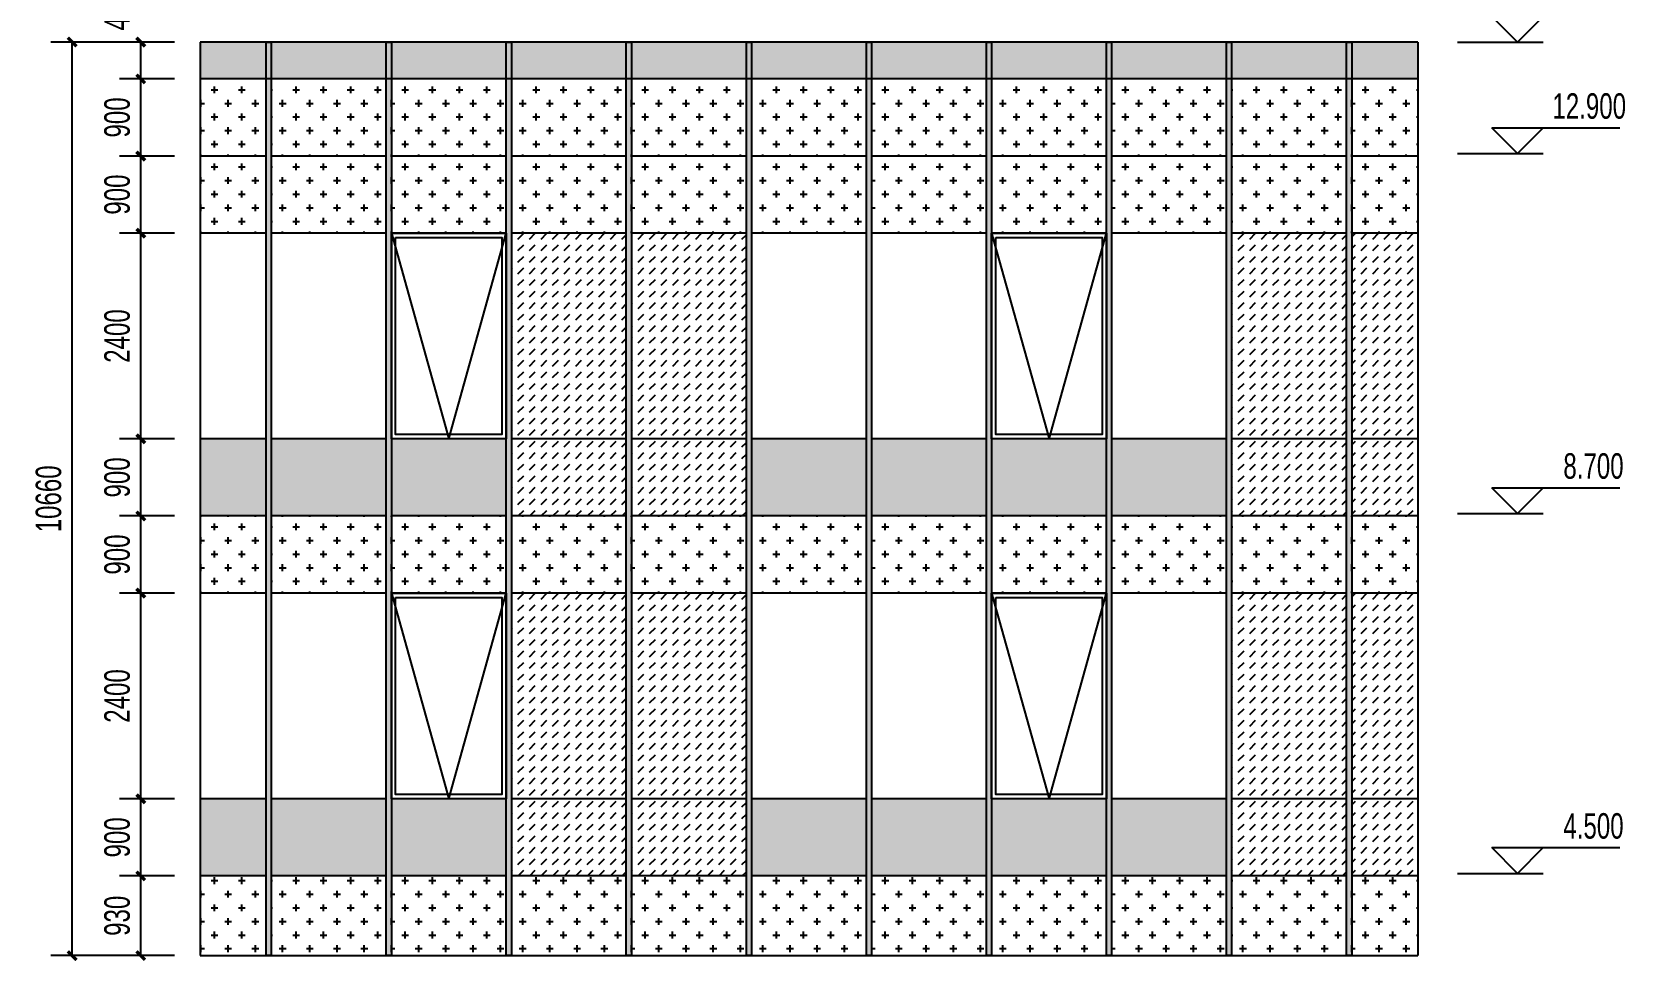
# Model space of a CAD drawing. Extents: x -3 to 440502, y -49243 to 59402.
# Drawn here: x 141950 to 160532, y 9536 to 20379 of the extents above; entities that cross this region are included whole.
import ezdxf

# ---------------------------------------------------------------- set-up
doc = ezdxf.new("R2010")
doc.units = 0
doc.header["$LTSCALE"] = 1000
doc.header["$MEASUREMENT"] = 0
for name, color, linetype in [('01-标注_尺寸', 124, 'Continuous'), ('01-标注_标高', 200, 'Continuous'), ('02-TEXT_标注', 130, 'Continuous'), ('05-填充_156', 156, 'Continuous'), ('05-填充_18', 18, 'Continuous'), ('05-填充_天正', 26, 'Continuous'), ('A-C_窗', 140, 'Continuous'), ('D_铝板', 181, 'Continuous'), ('E-立面', 255, 'Continuous')]:
    doc.layers.add(name, color=color, linetype=linetype)
doc.styles.add('_TCH_DIM', font='ros.shx', dxfattribs={"bigfont": 'jd.shx'})
doc.styles.add('_TCH_DIM_T3', font='ros.shx', dxfattribs={"width": 0.705882, "bigfont": 'jd.shx'})
doc.dimstyles.new('_TCH_ARCH&&100', dxfattribs={"dimtxt": 297.5, "dimasz": 100, "dimexe": 250, "dimexo": 300, "dimgap": 126.25, "dimtad": 1, "dimdec": 0, "dimzin": 0, "dimdsep": 46, "dimtxsty": '_TCH_DIM_T3', "dimblk": 'ARCHTICK', "dimcen": 0.09, "dimclrt": 7, "dimazin": 2, "dimtfac": 1, "dimtdec": 0, "dimtix": 1, "dimtmove": 2, "dimatfit": 3, "dimfxl": 0, "dimtolj": 1, "dimtzin": 0, "dimarcsym": 0})
pattern_1 = [(360, (167305.74, -78352.14), (158.75, 158.75), [79.375, -238.125]), (90, (167345.43, -78391.82), (-158.75, 158.75), [79.375, -238.125])]
pattern_2 = [(45, (156105.74, -82552.14), (4e-14, 134.70384), [95.25, -95.25])]
pattern_3 = [(360, (156105.74, -82552.14), (158.75, 158.75), [79.375, -238.125]), (90, (156145.43, -82591.82), (-158.75, 158.75), [79.375, -238.125])]
pattern_4 = [(360, (158905.74, -82552.14), (158.75, 158.75), [79.375, -238.125]), (90, (158945.43, -82591.82), (-158.75, 158.75), [79.375, -238.125])]
pattern_5 = [(360, (161705.74, -82552.14), (158.75, 158.75), [79.375, -238.125]), (90, (161745.43, -82591.82), (-158.75, 158.75), [79.375, -238.125])]
pattern_6 = [(360, (164505.74, -82552.14), (158.75, 158.75), [79.375, -238.125]), (90, (164545.43, -82591.82), (-158.75, 158.75), [79.375, -238.125])]
pattern_7 = [(360, (167305.74, -82552.14), (158.75, 158.75), [79.375, -238.125]), (90, (167345.43, -82591.82), (-158.75, 158.75), [79.375, -238.125])]
pattern_8 = [(360, (158905.74, -82552.14), (158.75, 158.75), [79.375, -238.125]), (90, (158945.43, -82591.82), (-158.75, 158.75), [79.375, -238.125])]
pattern_9 = [(360, (161705.74, -82552.14), (158.75, 158.75), [79.375, -238.125]), (90, (161745.43, -82591.82), (-158.75, 158.75), [79.375, -238.125])]
pattern_10 = [(360, (164505.74, -82552.14), (158.75, 158.75), [79.375, -238.125]), (90, (164545.43, -82591.82), (-158.75, 158.75), [79.375, -238.125])]
pattern_11 = [(360, (167305.74, -82552.14), (158.75, 158.75), [79.375, -238.125]), (90, (167345.43, -82591.82), (-158.75, 158.75), [79.375, -238.125])]
pattern_12 = [(360, (156105.74, -78352.14), (158.75, 158.75), [79.375, -238.125]), (90, (156145.43, -78391.82), (-158.75, 158.75), [79.375, -238.125])]
pattern_13 = [(360, (158905.74, -78352.14), (158.75, 158.75), [79.375, -238.125]), (90, (158945.43, -78391.82), (-158.75, 158.75), [79.375, -238.125])]
pattern_14 = [(360, (161705.74, -78352.14), (158.75, 158.75), [79.375, -238.125]), (90, (161745.43, -78391.82), (-158.75, 158.75), [79.375, -238.125])]
pattern_15 = [(360, (164505.74, -78352.14), (158.75, 158.75), [79.375, -238.125]), (90, (164545.43, -78391.82), (-158.75, 158.75), [79.375, -238.125])]
pattern_16 = [(360, (156105.74, -77452.14), (158.75, 158.75), [79.375, -238.125]), (90, (156145.43, -77491.82), (-158.75, 158.75), [79.375, -238.125])]
pattern_17 = [(360, (158905.74, -77452.14), (158.75, 158.75), [79.375, -238.125]), (90, (158945.43, -77491.82), (-158.75, 158.75), [79.375, -238.125])]
pattern_18 = [(360, (161705.74, -77452.14), (158.75, 158.75), [79.375, -238.125]), (90, (161745.43, -77491.82), (-158.75, 158.75), [79.375, -238.125])]
pattern_19 = [(360, (164505.74, -77452.14), (158.75, 158.75), [79.375, -238.125]), (90, (164545.43, -77491.82), (-158.75, 158.75), [79.375, -238.125])]
pattern_20 = [(360, (167305.74, -77452.14), (158.75, 158.75), [79.375, -238.125]), (90, (167345.43, -77491.82), (-158.75, 158.75), [79.375, -238.125])]

# ---------------------------------------------------------------- blocks, each defined once
blk = doc.blocks.new('A$C2DDF4F07')
at = {"layer": 'A-C_窗'}
for points in [[(0, 2400), (1340, 2400), (1340, 0), (0, 0)], [(50, 2350), (1290, 2350), (1290, 50), (50, 50)]]:
    blk.add_lwpolyline(points, close=True, dxfattribs=at)
blk.add_lwpolyline([(0, 2400), (670, 0), (1340, 2400)], dxfattribs=at)
blk = doc.blocks.new('*U22')
at = {"layer": '05-填充_18'}
h = blk.add_hatch(color=256, dxfattribs=at)
h.dxf.hatch_style = 1
h.paths.add_polyline_path([(60, -10350), (0, -10350), (0, 310), (60, 310)])
blk.add_lwpolyline([(60, -10350), (0, -10350), (0, 310), (60, 310)], close=True)
blk = doc.blocks.new('_ArchTick')
at = {"color": 0, "linetype": 'ByBlock', "const_width": 0.4}
blk.add_lwpolyline([(-0.5, -0.5), (0.5, 0.5)], dxfattribs=at)
blk = doc.blocks.new('*D449')
at = {"layer": '01-标注_尺寸', "color": 0, "lineweight": -2, "transparency": 16777216}
for p, q in [((143613, 10530), (142970, 10530)), ((143220, 9600), (143220, 10530)), ((143613, 9600), (142970, 9600))]:
    blk.add_line(p, q, dxfattribs=at)
at = {"layer": 'Defpoints', "color": 0, "transparency": 16777216}
for p in [(143220, 10530), (143913, 10530), (143913, 9600)]:
    blk.add_point(p, dxfattribs=at)
at = {"layer": '01-标注_尺寸', "color": 0, "lineweight": -2, "transparency": 16777216, "xscale": 100, "yscale": 100, "zscale": 100}
for p, rotation in [((143220, 10530), 90), ((143220, 9600), 270)]:
    blk.add_blockref('_ArchTick', p, dxfattribs=dict(at, rotation=rotation))
at = {"layer": '01-标注_尺寸', "color": 7, "transparency": 16777216, "insert": (142945, 10065), "char_height": 297.5, "attachment_point": 5, "rotation": 90, "style": '_TCH_DIM_T3'}
blk.add_mtext('\\A1;930', dxfattribs=at)
blk = doc.blocks.new('*D450')
at = {"layer": '01-标注_尺寸', "color": 0, "lineweight": -2, "transparency": 16777216}
for p, q in [((143613, 11430), (142970, 11430)), ((143220, 10530), (143220, 11430)), ((143613, 10530), (142970, 10530))]:
    blk.add_line(p, q, dxfattribs=at)
at = {"layer": 'Defpoints', "color": 0, "transparency": 16777216}
for p in [(143220, 11430), (143913, 11430), (143913, 10530)]:
    blk.add_point(p, dxfattribs=at)
at = {"layer": '01-标注_尺寸', "color": 0, "lineweight": -2, "transparency": 16777216, "xscale": 100, "yscale": 100, "zscale": 100}
for p, rotation in [((143220, 11430), 90), ((143220, 10530), 270)]:
    blk.add_blockref('_ArchTick', p, dxfattribs=dict(at, rotation=rotation))
at = {"layer": '01-标注_尺寸', "color": 7, "transparency": 16777216, "insert": (142945, 10980), "char_height": 297.5, "attachment_point": 5, "rotation": 90, "style": '_TCH_DIM_T3'}
blk.add_mtext('\\A1;900', dxfattribs=at)
blk = doc.blocks.new('*D451')
at = {"layer": '01-标注_尺寸', "color": 0, "lineweight": -2, "transparency": 16777216}
for p, q in [((143613, 13830), (142970, 13830)), ((143220, 11430), (143220, 13830)), ((143613, 11430), (142970, 11430))]:
    blk.add_line(p, q, dxfattribs=at)
at = {"layer": 'Defpoints', "color": 0, "transparency": 16777216}
for p in [(143220, 13830), (143913, 13830), (143913, 11430)]:
    blk.add_point(p, dxfattribs=at)
at = {"layer": '01-标注_尺寸', "color": 0, "lineweight": -2, "transparency": 16777216, "xscale": 100, "yscale": 100, "zscale": 100}
for p, rotation in [((143220, 13830), 90), ((143220, 11430), 270)]:
    blk.add_blockref('_ArchTick', p, dxfattribs=dict(at, rotation=rotation))
at = {"layer": '01-标注_尺寸', "color": 7, "transparency": 16777216, "insert": (142945, 12630), "char_height": 297.5, "attachment_point": 5, "rotation": 90, "style": '_TCH_DIM_T3'}
blk.add_mtext('\\A1;2400', dxfattribs=at)
blk = doc.blocks.new('*D452')
at = {"layer": '01-标注_尺寸', "color": 0, "lineweight": -2, "transparency": 16777216}
for p, q in [((143613, 14730), (142970, 14730)), ((143220, 13830), (143220, 14730)), ((143613, 13830), (142970, 13830))]:
    blk.add_line(p, q, dxfattribs=at)
at = {"layer": 'Defpoints', "color": 0, "transparency": 16777216}
for p in [(143220, 14730), (143913, 14730), (143913, 13830)]:
    blk.add_point(p, dxfattribs=at)
at = {"layer": '01-标注_尺寸', "color": 0, "lineweight": -2, "transparency": 16777216, "xscale": 100, "yscale": 100, "zscale": 100}
for p, rotation in [((143220, 14730), 90), ((143220, 13830), 270)]:
    blk.add_blockref('_ArchTick', p, dxfattribs=dict(at, rotation=rotation))
at = {"layer": '01-标注_尺寸', "color": 7, "transparency": 16777216, "insert": (142945, 14280), "char_height": 297.5, "attachment_point": 5, "rotation": 90, "style": '_TCH_DIM_T3'}
blk.add_mtext('\\A1;900', dxfattribs=at)
blk = doc.blocks.new('*D453')
at = {"layer": '01-标注_尺寸', "color": 0, "lineweight": -2, "transparency": 16777216}
for p, q in [((143613, 15630), (142970, 15630)), ((143220, 14730), (143220, 15630)), ((143613, 14730), (142970, 14730))]:
    blk.add_line(p, q, dxfattribs=at)
at = {"layer": 'Defpoints', "color": 0, "transparency": 16777216}
for p in [(143220, 15630), (143913, 15630), (143913, 14730)]:
    blk.add_point(p, dxfattribs=at)
at = {"layer": '01-标注_尺寸', "color": 0, "lineweight": -2, "transparency": 16777216, "xscale": 100, "yscale": 100, "zscale": 100}
for p, rotation in [((143220, 15630), 90), ((143220, 14730), 270)]:
    blk.add_blockref('_ArchTick', p, dxfattribs=dict(at, rotation=rotation))
at = {"layer": '01-标注_尺寸', "color": 7, "transparency": 16777216, "insert": (142945, 15180), "char_height": 297.5, "attachment_point": 5, "rotation": 90, "style": '_TCH_DIM_T3'}
blk.add_mtext('\\A1;900', dxfattribs=at)
blk = doc.blocks.new('*D454')
at = {"layer": '01-标注_尺寸', "color": 0, "lineweight": -2, "transparency": 16777216}
for p, q in [((143613, 18030), (142970, 18030)), ((143220, 15630), (143220, 18030)), ((143613, 15630), (142970, 15630))]:
    blk.add_line(p, q, dxfattribs=at)
at = {"layer": 'Defpoints', "color": 0, "transparency": 16777216}
for p in [(143220, 18030), (143913, 18030), (143913, 15630)]:
    blk.add_point(p, dxfattribs=at)
at = {"layer": '01-标注_尺寸', "color": 0, "lineweight": -2, "transparency": 16777216, "xscale": 100, "yscale": 100, "zscale": 100}
for p, rotation in [((143220, 18030), 90), ((143220, 15630), 270)]:
    blk.add_blockref('_ArchTick', p, dxfattribs=dict(at, rotation=rotation))
at = {"layer": '01-标注_尺寸', "color": 7, "transparency": 16777216, "insert": (142945, 16830), "char_height": 297.5, "attachment_point": 5, "rotation": 90, "style": '_TCH_DIM_T3'}
blk.add_mtext('\\A1;2400', dxfattribs=at)
blk = doc.blocks.new('*D455')
at = {"layer": '01-标注_尺寸', "color": 0, "lineweight": -2, "transparency": 16777216}
for p, q in [((143613, 18930), (142970, 18930)), ((143220, 18030), (143220, 18930)), ((143613, 18030), (142970, 18030))]:
    blk.add_line(p, q, dxfattribs=at)
at = {"layer": 'Defpoints', "color": 0, "transparency": 16777216}
for p in [(143220, 18930), (143913, 18930), (143913, 18030)]:
    blk.add_point(p, dxfattribs=at)
at = {"layer": '01-标注_尺寸', "color": 0, "lineweight": -2, "transparency": 16777216, "xscale": 100, "yscale": 100, "zscale": 100}
for p, rotation in [((143220, 18930), 90), ((143220, 18030), 270)]:
    blk.add_blockref('_ArchTick', p, dxfattribs=dict(at, rotation=rotation))
at = {"layer": '01-标注_尺寸', "color": 7, "transparency": 16777216, "insert": (142945, 18480), "char_height": 297.5, "attachment_point": 5, "rotation": 90, "style": '_TCH_DIM_T3'}
blk.add_mtext('\\A1;900', dxfattribs=at)
blk = doc.blocks.new('*D456')
at = {"layer": '01-标注_尺寸', "color": 0, "lineweight": -2, "transparency": 16777216}
for p, q in [((143613, 19830), (142970, 19830)), ((143220, 18930), (143220, 19830)), ((143613, 18930), (142970, 18930))]:
    blk.add_line(p, q, dxfattribs=at)
at = {"layer": 'Defpoints', "color": 0, "transparency": 16777216}
for p in [(143220, 19830), (143913, 19830), (143913, 18930)]:
    blk.add_point(p, dxfattribs=at)
at = {"layer": '01-标注_尺寸', "color": 0, "lineweight": -2, "transparency": 16777216, "xscale": 100, "yscale": 100, "zscale": 100}
for p, rotation in [((143220, 19830), 90), ((143220, 18930), 270)]:
    blk.add_blockref('_ArchTick', p, dxfattribs=dict(at, rotation=rotation))
at = {"layer": '01-标注_尺寸', "color": 7, "transparency": 16777216, "insert": (142945, 19380), "char_height": 297.5, "attachment_point": 5, "rotation": 90, "style": '_TCH_DIM_T3'}
blk.add_mtext('\\A1;900', dxfattribs=at)
blk = doc.blocks.new('*D457')
at = {"layer": '01-标注_尺寸', "color": 0, "lineweight": -2, "transparency": 16777216}
for p, q in [((143613, 20260), (142970, 20260)), ((143220, 19830), (143220, 20260)), ((143613, 19830), (142970, 19830))]:
    blk.add_line(p, q, dxfattribs=at)
at = {"layer": 'Defpoints', "color": 0, "transparency": 16777216}
for p in [(143220, 20260), (143913, 20260), (143913, 19830)]:
    blk.add_point(p, dxfattribs=at)
at = {"layer": '01-标注_尺寸', "color": 0, "lineweight": -2, "transparency": 16777216, "xscale": 100, "yscale": 100, "zscale": 100}
for p, rotation in [((143220, 20260), 90), ((143220, 19830), 270)]:
    blk.add_blockref('_ArchTick', p, dxfattribs=dict(at, rotation=rotation))
at = {"layer": '01-标注_尺寸', "color": 7, "transparency": 16777216, "insert": (142945, 20630), "char_height": 297.5, "attachment_point": 5, "rotation": 90, "style": '_TCH_DIM_T3'}
blk.add_mtext('\\A1;430', dxfattribs=at)
blk = doc.blocks.new('*D458')
at = {"layer": '01-标注_尺寸', "color": 0, "lineweight": -2, "transparency": 16777216}
for p, q in [((143422, 20260), (142170, 20260)), ((142420, 9600), (142420, 20260)), ((143422, 9600), (142170, 9600))]:
    blk.add_line(p, q, dxfattribs=at)
at = {"layer": 'Defpoints', "color": 0, "transparency": 16777216}
for p in [(142420, 20260), (143722, 20260), (143722, 9600)]:
    blk.add_point(p, dxfattribs=at)
at = {"layer": '01-标注_尺寸', "color": 0, "lineweight": -2, "transparency": 16777216, "xscale": 100, "yscale": 100, "zscale": 100}
for p, rotation in [((142420, 20260), 90), ((142420, 9600), 270)]:
    blk.add_blockref('_ArchTick', p, dxfattribs=dict(at, rotation=rotation))
at = {"layer": '01-标注_尺寸', "color": 7, "transparency": 16777216, "insert": (142145, 14930), "char_height": 297.5, "attachment_point": 5, "rotation": 90, "style": '_TCH_DIM_T3'}
blk.add_mtext('\\A1;10660', dxfattribs=at)
blk = doc.blocks.new('*D459')
at = {"layer": '01-标注_尺寸', "color": 0, "lineweight": -2, "transparency": 16777216}
for p, q in [((143913, 20560), (143913, 21184)), ((144713, 20560), (144713, 21184)), ((143913, 20934), (144713, 20934))]:
    blk.add_line(p, q, dxfattribs=at)
at = {"layer": 'Defpoints', "color": 0, "transparency": 16777216}
for p in [(144713, 20934), (143913, 20260), (144713, 20260)]:
    blk.add_point(p, dxfattribs=at)
at = {"layer": '01-标注_尺寸', "color": 0, "lineweight": -2, "transparency": 16777216, "xscale": 100, "yscale": 100, "zscale": 100, "rotation": 180}
blk.add_blockref('_ArchTick', (143913, 20934), dxfattribs=at)
at = {"layer": '01-标注_尺寸', "color": 0, "lineweight": -2, "transparency": 16777216, "xscale": 100, "yscale": 100, "zscale": 100}
blk.add_blockref('_ArchTick', (144713, 20934), dxfattribs=at)
at = {"layer": '01-标注_尺寸', "color": 7, "transparency": 16777216, "insert": (144313, 21209), "char_height": 297.5, "attachment_point": 5, "style": '_TCH_DIM_T3'}
blk.add_mtext('\\A1;800', dxfattribs=at)
blk = doc.blocks.new('*D460')
at = {"layer": '01-标注_尺寸', "color": 0, "lineweight": -2, "transparency": 16777216}
for p, q in [((144713, 20560), (144713, 21184)), ((146113, 20560), (146113, 21184)), ((144713, 20934), (146113, 20934))]:
    blk.add_line(p, q, dxfattribs=at)
at = {"layer": 'Defpoints', "color": 0, "transparency": 16777216}
for p in [(146113, 20934), (144713, 20260), (146113, 20260)]:
    blk.add_point(p, dxfattribs=at)
at = {"layer": '01-标注_尺寸', "color": 0, "lineweight": -2, "transparency": 16777216, "xscale": 100, "yscale": 100, "zscale": 100, "rotation": 180}
blk.add_blockref('_ArchTick', (144713, 20934), dxfattribs=at)
at = {"layer": '01-标注_尺寸', "color": 0, "lineweight": -2, "transparency": 16777216, "xscale": 100, "yscale": 100, "zscale": 100}
blk.add_blockref('_ArchTick', (146113, 20934), dxfattribs=at)
at = {"layer": '01-标注_尺寸', "color": 7, "transparency": 16777216, "insert": (145413, 21209), "char_height": 297.5, "attachment_point": 5, "style": '_TCH_DIM_T3'}
blk.add_mtext('\\A1;1400', dxfattribs=at)
blk = doc.blocks.new('*D461')
at = {"layer": '01-标注_尺寸', "color": 0, "lineweight": -2, "transparency": 16777216}
for p, q in [((146113, 20560), (146113, 21184)), ((147513, 20560), (147513, 21184)), ((146113, 20934), (147513, 20934))]:
    blk.add_line(p, q, dxfattribs=at)
at = {"layer": 'Defpoints', "color": 0, "transparency": 16777216}
for p in [(147513, 20934), (146113, 20260), (147513, 20260)]:
    blk.add_point(p, dxfattribs=at)
at = {"layer": '01-标注_尺寸', "color": 0, "lineweight": -2, "transparency": 16777216, "xscale": 100, "yscale": 100, "zscale": 100, "rotation": 180}
blk.add_blockref('_ArchTick', (146113, 20934), dxfattribs=at)
at = {"layer": '01-标注_尺寸', "color": 0, "lineweight": -2, "transparency": 16777216, "xscale": 100, "yscale": 100, "zscale": 100}
blk.add_blockref('_ArchTick', (147513, 20934), dxfattribs=at)
at = {"layer": '01-标注_尺寸', "color": 7, "transparency": 16777216, "insert": (146813, 21209), "char_height": 297.5, "attachment_point": 5, "style": '_TCH_DIM_T3'}
blk.add_mtext('\\A1;1400', dxfattribs=at)
blk = doc.blocks.new('*D462')
at = {"layer": '01-标注_尺寸', "color": 0, "lineweight": -2, "transparency": 16777216}
for p, q in [((147513, 20560), (147513, 21184)), ((148913, 20560), (148913, 21184)), ((147513, 20934), (148913, 20934))]:
    blk.add_line(p, q, dxfattribs=at)
at = {"layer": 'Defpoints', "color": 0, "transparency": 16777216}
for p in [(148913, 20934), (147513, 20260), (148913, 20260)]:
    blk.add_point(p, dxfattribs=at)
at = {"layer": '01-标注_尺寸', "color": 0, "lineweight": -2, "transparency": 16777216, "xscale": 100, "yscale": 100, "zscale": 100, "rotation": 180}
blk.add_blockref('_ArchTick', (147513, 20934), dxfattribs=at)
at = {"layer": '01-标注_尺寸', "color": 0, "lineweight": -2, "transparency": 16777216, "xscale": 100, "yscale": 100, "zscale": 100}
blk.add_blockref('_ArchTick', (148913, 20934), dxfattribs=at)
at = {"layer": '01-标注_尺寸', "color": 7, "transparency": 16777216, "insert": (148213, 21209), "char_height": 297.5, "attachment_point": 5, "style": '_TCH_DIM_T3'}
blk.add_mtext('\\A1;1400', dxfattribs=at)
blk = doc.blocks.new('*D463')
at = {"layer": '01-标注_尺寸', "color": 0, "lineweight": -2, "transparency": 16777216}
for p, q in [((148913, 20560), (148913, 21184)), ((150313, 20560), (150313, 21184)), ((148913, 20934), (150313, 20934))]:
    blk.add_line(p, q, dxfattribs=at)
at = {"layer": 'Defpoints', "color": 0, "transparency": 16777216}
for p in [(150313, 20934), (148913, 20260), (150313, 20260)]:
    blk.add_point(p, dxfattribs=at)
at = {"layer": '01-标注_尺寸', "color": 0, "lineweight": -2, "transparency": 16777216, "xscale": 100, "yscale": 100, "zscale": 100, "rotation": 180}
blk.add_blockref('_ArchTick', (148913, 20934), dxfattribs=at)
at = {"layer": '01-标注_尺寸', "color": 0, "lineweight": -2, "transparency": 16777216, "xscale": 100, "yscale": 100, "zscale": 100}
blk.add_blockref('_ArchTick', (150313, 20934), dxfattribs=at)
at = {"layer": '01-标注_尺寸', "color": 7, "transparency": 16777216, "insert": (149613, 21209), "char_height": 297.5, "attachment_point": 5, "style": '_TCH_DIM_T3'}
blk.add_mtext('\\A1;1400', dxfattribs=at)
blk = doc.blocks.new('*D464')
at = {"layer": '01-标注_尺寸', "color": 0, "lineweight": -2, "transparency": 16777216}
for p, q in [((150313, 20560), (150313, 21184)), ((151713, 20560), (151713, 21184)), ((150313, 20934), (151713, 20934))]:
    blk.add_line(p, q, dxfattribs=at)
at = {"layer": 'Defpoints', "color": 0, "transparency": 16777216}
for p in [(151713, 20934), (150313, 20260), (151713, 20260)]:
    blk.add_point(p, dxfattribs=at)
at = {"layer": '01-标注_尺寸', "color": 0, "lineweight": -2, "transparency": 16777216, "xscale": 100, "yscale": 100, "zscale": 100, "rotation": 180}
blk.add_blockref('_ArchTick', (150313, 20934), dxfattribs=at)
at = {"layer": '01-标注_尺寸', "color": 0, "lineweight": -2, "transparency": 16777216, "xscale": 100, "yscale": 100, "zscale": 100}
blk.add_blockref('_ArchTick', (151713, 20934), dxfattribs=at)
at = {"layer": '01-标注_尺寸', "color": 7, "transparency": 16777216, "insert": (151013, 21209), "char_height": 297.5, "attachment_point": 5, "style": '_TCH_DIM_T3'}
blk.add_mtext('\\A1;1400', dxfattribs=at)
blk = doc.blocks.new('*D465')
at = {"layer": '01-标注_尺寸', "color": 0, "lineweight": -2, "transparency": 16777216}
for p, q in [((151713, 20560), (151713, 21184)), ((153113, 20560), (153113, 21184)), ((151713, 20934), (153113, 20934))]:
    blk.add_line(p, q, dxfattribs=at)
at = {"layer": 'Defpoints', "color": 0, "transparency": 16777216}
for p in [(153113, 20934), (151713, 20260), (153113, 20260)]:
    blk.add_point(p, dxfattribs=at)
at = {"layer": '01-标注_尺寸', "color": 0, "lineweight": -2, "transparency": 16777216, "xscale": 100, "yscale": 100, "zscale": 100, "rotation": 180}
blk.add_blockref('_ArchTick', (151713, 20934), dxfattribs=at)
at = {"layer": '01-标注_尺寸', "color": 0, "lineweight": -2, "transparency": 16777216, "xscale": 100, "yscale": 100, "zscale": 100}
blk.add_blockref('_ArchTick', (153113, 20934), dxfattribs=at)
at = {"layer": '01-标注_尺寸', "color": 7, "transparency": 16777216, "insert": (152413, 21209), "char_height": 297.5, "attachment_point": 5, "style": '_TCH_DIM_T3'}
blk.add_mtext('\\A1;1400', dxfattribs=at)
blk = doc.blocks.new('*D466')
at = {"layer": '01-标注_尺寸', "color": 0, "lineweight": -2, "transparency": 16777216}
for p, q in [((153113, 20560), (153113, 21184)), ((154513, 20560), (154513, 21184)), ((153113, 20934), (154513, 20934))]:
    blk.add_line(p, q, dxfattribs=at)
at = {"layer": 'Defpoints', "color": 0, "transparency": 16777216}
for p in [(154513, 20934), (153113, 20260), (154513, 20260)]:
    blk.add_point(p, dxfattribs=at)
at = {"layer": '01-标注_尺寸', "color": 0, "lineweight": -2, "transparency": 16777216, "xscale": 100, "yscale": 100, "zscale": 100, "rotation": 180}
blk.add_blockref('_ArchTick', (153113, 20934), dxfattribs=at)
at = {"layer": '01-标注_尺寸', "color": 0, "lineweight": -2, "transparency": 16777216, "xscale": 100, "yscale": 100, "zscale": 100}
blk.add_blockref('_ArchTick', (154513, 20934), dxfattribs=at)
at = {"layer": '01-标注_尺寸', "color": 7, "transparency": 16777216, "insert": (153813, 21209), "char_height": 297.5, "attachment_point": 5, "style": '_TCH_DIM_T3'}
blk.add_mtext('\\A1;1400', dxfattribs=at)
blk = doc.blocks.new('*D467')
at = {"layer": '01-标注_尺寸', "color": 0, "lineweight": -2, "transparency": 16777216}
for p, q in [((154513, 20560), (154513, 21184)), ((155913, 20560), (155913, 21184)), ((154513, 20934), (155913, 20934))]:
    blk.add_line(p, q, dxfattribs=at)
at = {"layer": 'Defpoints', "color": 0, "transparency": 16777216}
for p in [(155913, 20934), (154513, 20260), (155913, 20260)]:
    blk.add_point(p, dxfattribs=at)
at = {"layer": '01-标注_尺寸', "color": 0, "lineweight": -2, "transparency": 16777216, "xscale": 100, "yscale": 100, "zscale": 100, "rotation": 180}
blk.add_blockref('_ArchTick', (154513, 20934), dxfattribs=at)
at = {"layer": '01-标注_尺寸', "color": 0, "lineweight": -2, "transparency": 16777216, "xscale": 100, "yscale": 100, "zscale": 100}
blk.add_blockref('_ArchTick', (155913, 20934), dxfattribs=at)
at = {"layer": '01-标注_尺寸', "color": 7, "transparency": 16777216, "insert": (155213, 21209), "char_height": 297.5, "attachment_point": 5, "style": '_TCH_DIM_T3'}
blk.add_mtext('\\A1;1400', dxfattribs=at)
blk = doc.blocks.new('*D468')
at = {"layer": '01-标注_尺寸', "color": 0, "lineweight": -2, "transparency": 16777216}
for p, q in [((155913, 20560), (155913, 21184)), ((157313, 20560), (157313, 21184)), ((155913, 20934), (157313, 20934))]:
    blk.add_line(p, q, dxfattribs=at)
at = {"layer": 'Defpoints', "color": 0, "transparency": 16777216}
for p in [(157313, 20934), (155913, 20260), (157313, 20260)]:
    blk.add_point(p, dxfattribs=at)
at = {"layer": '01-标注_尺寸', "color": 0, "lineweight": -2, "transparency": 16777216, "xscale": 100, "yscale": 100, "zscale": 100, "rotation": 180}
blk.add_blockref('_ArchTick', (155913, 20934), dxfattribs=at)
at = {"layer": '01-标注_尺寸', "color": 0, "lineweight": -2, "transparency": 16777216, "xscale": 100, "yscale": 100, "zscale": 100}
blk.add_blockref('_ArchTick', (157313, 20934), dxfattribs=at)
at = {"layer": '01-标注_尺寸', "color": 7, "transparency": 16777216, "insert": (156613, 21209), "char_height": 297.5, "attachment_point": 5, "style": '_TCH_DIM_T3'}
blk.add_mtext('\\A1;1400', dxfattribs=at)
blk = doc.blocks.new('*D469')
at = {"layer": '01-标注_尺寸', "color": 0, "lineweight": -2, "transparency": 16777216}
for p, q in [((157313, 20560), (157313, 21184)), ((158113, 20560), (158113, 21184)), ((157313, 20934), (158113, 20934))]:
    blk.add_line(p, q, dxfattribs=at)
at = {"layer": 'Defpoints', "color": 0, "transparency": 16777216}
for p in [(158113, 20934), (157313, 20260), (158113, 20260)]:
    blk.add_point(p, dxfattribs=at)
at = {"layer": '01-标注_尺寸', "color": 0, "lineweight": -2, "transparency": 16777216, "xscale": 100, "yscale": 100, "zscale": 100, "rotation": 180}
blk.add_blockref('_ArchTick', (157313, 20934), dxfattribs=at)
at = {"layer": '01-标注_尺寸', "color": 0, "lineweight": -2, "transparency": 16777216, "xscale": 100, "yscale": 100, "zscale": 100}
blk.add_blockref('_ArchTick', (158113, 20934), dxfattribs=at)
at = {"layer": '01-标注_尺寸', "color": 7, "transparency": 16777216, "insert": (157713, 21209), "char_height": 297.5, "attachment_point": 5, "style": '_TCH_DIM_T3'}
blk.add_mtext('\\A1;800', dxfattribs=at)

msp = doc.modelspace()

# ---------------------------------------------------------------- hatches: boundary and pattern name
at = {"layer": '05-填充_156'}
h = msp.add_hatch(dxfattribs=at)
h.set_pattern_fill('CROSS', color=136, scale=100, angle=180)
h.set_pattern_definition(pattern_16)
h.paths.add_polyline_path([(144682.7, 19830), (143912.7, 19830), (143912.7, 18930), (144682.7, 18930)])
h = msp.add_hatch(dxfattribs=at)
h.set_pattern_fill('CROSS', color=136, scale=100, angle=180)
h.set_pattern_definition(pattern_16)
h.paths.add_polyline_path([(146082.7, 19830), (144742.7, 19830), (144742.7, 18930), (146082.7, 18930)])
h = msp.add_hatch(dxfattribs=at)
h.set_pattern_fill('CROSS', color=136, scale=100, angle=180)
h.set_pattern_definition(pattern_16)
h.paths.add_polyline_path([(147482.7, 19830), (146142.7, 19830), (146142.7, 18930), (147482.7, 18930)])
h = msp.add_hatch(dxfattribs=at)
h.set_pattern_fill('CROSS', color=136, scale=100, angle=180)
h.set_pattern_definition(pattern_17)
h.paths.add_polyline_path([(148882.7, 19830), (147542.7, 19830), (147542.7, 18930), (148882.7, 18930)])
h = msp.add_hatch(dxfattribs=at)
h.set_pattern_fill('CROSS', color=136, scale=100, angle=180)
h.set_pattern_definition(pattern_17)
h.paths.add_polyline_path([(150282.7, 19830), (148942.7, 19830), (148942.7, 18930), (150282.7, 18930)])
h = msp.add_hatch(dxfattribs=at)
h.set_pattern_fill('CROSS', color=136, scale=100, angle=180)
h.set_pattern_definition(pattern_18)
h.paths.add_polyline_path([(151682.7, 19830), (150342.7, 19830), (150342.7, 18930), (151682.7, 18930)])
h = msp.add_hatch(dxfattribs=at)
h.set_pattern_fill('CROSS', color=136, scale=100, angle=180)
h.set_pattern_definition(pattern_18)
h.paths.add_polyline_path([(153082.7, 19830), (151742.7, 19830), (151742.7, 18930), (153082.7, 18930)])
h = msp.add_hatch(dxfattribs=at)
h.set_pattern_fill('CROSS', color=136, scale=100, angle=180)
h.set_pattern_definition(pattern_19)
h.paths.add_polyline_path([(154482.7, 19830), (153142.7, 19830), (153142.7, 18930), (154482.7, 18930)])
h = msp.add_hatch(dxfattribs=at)
h.set_pattern_fill('CROSS', color=136, scale=100, angle=180)
h.set_pattern_definition(pattern_19)
h.paths.add_polyline_path([(155882.7, 19830), (154542.7, 19830), (154542.7, 18930), (155882.7, 18930)])
h = msp.add_hatch(dxfattribs=at)
h.set_pattern_fill('CROSS', color=136, scale=100, angle=180)
h.set_pattern_definition(pattern_20)
h.paths.add_polyline_path([(157282.7, 19830), (155942.7, 19830), (155942.7, 18930), (157282.7, 18930)])
h = msp.add_hatch(dxfattribs=at)
h.set_pattern_fill('CROSS', color=136, scale=100, angle=180)
h.set_pattern_definition(pattern_20)
h.paths.add_polyline_path([(158112.7, 19830), (157342.7, 19830), (157342.7, 18930), (158112.7, 18930)])
h = msp.add_hatch(dxfattribs=at)
h.set_pattern_fill('CROSS', color=136, scale=100, angle=180)
h.set_pattern_definition(pattern_12)
h.paths.add_polyline_path([(144682.7, 18930), (143912.7, 18930), (143912.7, 18030), (144682.7, 18030)])
h = msp.add_hatch(dxfattribs=at)
h.set_pattern_fill('CROSS', color=136, scale=100, angle=180)
h.set_pattern_definition(pattern_12)
h.paths.add_polyline_path([(146082.7, 18930), (144742.7, 18930), (144742.7, 18030), (146082.7, 18030)])
h = msp.add_hatch(dxfattribs=at)
h.set_pattern_fill('CROSS', color=136, scale=100, angle=180)
h.set_pattern_definition(pattern_12)
h.paths.add_polyline_path([(147482.7, 18930), (146142.7, 18930), (146142.7, 18030), (147482.7, 18030)])
h = msp.add_hatch(dxfattribs=at)
h.set_pattern_fill('CROSS', color=136, scale=100, angle=180)
h.set_pattern_definition(pattern_13)
h.paths.add_polyline_path([(148882.7, 18930), (147542.7, 18930), (147542.7, 18030), (148882.7, 18030)])
h = msp.add_hatch(dxfattribs=at)
h.set_pattern_fill('CROSS', color=136, scale=100, angle=180)
h.set_pattern_definition(pattern_13)
h.paths.add_polyline_path([(150282.7, 18930), (148942.7, 18930), (148942.7, 18030), (150282.7, 18030)])
h = msp.add_hatch(dxfattribs=at)
h.set_pattern_fill('CROSS', color=136, scale=100, angle=180)
h.set_pattern_definition(pattern_14)
h.paths.add_polyline_path([(151682.7, 18930), (150342.7, 18930), (150342.7, 18030), (151682.7, 18030)])
h = msp.add_hatch(dxfattribs=at)
h.set_pattern_fill('CROSS', color=136, scale=100, angle=180)
h.set_pattern_definition(pattern_14)
h.paths.add_polyline_path([(153082.7, 18930), (151742.7, 18930), (151742.7, 18030), (153082.7, 18030)])
h = msp.add_hatch(dxfattribs=at)
h.set_pattern_fill('CROSS', color=136, scale=100, angle=180)
h.set_pattern_definition(pattern_15)
h.paths.add_polyline_path([(154482.7, 18930), (153142.7, 18930), (153142.7, 18030), (154482.7, 18030)])
h = msp.add_hatch(dxfattribs=at)
h.set_pattern_fill('CROSS', color=136, scale=100, angle=180)
h.set_pattern_definition(pattern_15)
h.paths.add_polyline_path([(155882.7, 18930), (154542.7, 18930), (154542.7, 18030), (155882.7, 18030)])
h = msp.add_hatch(dxfattribs=at)
h.set_pattern_fill('CROSS', color=136, scale=100, angle=180)
h.set_pattern_definition(pattern_1)
h.paths.add_polyline_path([(157282.7, 18930), (155942.7, 18930), (155942.7, 18030), (157282.7, 18030)])
h = msp.add_hatch(dxfattribs=at)
h.set_pattern_fill('CROSS', color=136, scale=100, angle=180)
h.set_pattern_definition(pattern_1)
h.paths.add_polyline_path([(158112.7, 18930), (157342.7, 18930), (157342.7, 18030), (158112.7, 18030)])
h = msp.add_hatch(dxfattribs=at)
h.set_pattern_fill('DASH', color=256, scale=100, angle=225)
h.set_pattern_definition([(45, (156105.74, -78352.14), (4e-14, 134.70384), [95.25, -95.25])])
h.paths.add_polyline_path([(148882.7, 18030), (147542.7, 18030), (147542.7, 14730), (148882.7, 14730)])
h = msp.add_hatch(dxfattribs=at)
h.set_pattern_fill('DASH', color=256, scale=100, angle=225)
h.set_pattern_definition([(45, (157505.74, -78352.14), (4e-14, 134.70384), [95.25, -95.25])])
h.paths.add_polyline_path([(150282.7, 18030), (148942.7, 18030), (148942.7, 14730), (150282.7, 14730)])
h = msp.add_hatch(dxfattribs=at)
h.set_pattern_fill('DASH', color=256, scale=100, angle=225)
h.set_pattern_definition([(45, (164505.74, -78352.14), (4e-14, 134.70384), [95.25, -95.25])])
h.paths.add_polyline_path([(157282.7, 18030), (155942.7, 18030), (155942.7, 14730), (157282.7, 14730)])
h = msp.add_hatch(dxfattribs=at)
h.set_pattern_fill('DASH', color=256, scale=100, angle=225)
h.set_pattern_definition([(45, (156105.74, -78352.14), (4e-14, 134.70384), [95.25, -95.25])])
h.paths.add_polyline_path([(158112.7, 18030), (157342.7, 18030), (157342.7, 14730), (158112.7, 14730)])
h = msp.add_hatch(dxfattribs=at)
h.set_pattern_fill('CROSS', color=136, scale=100, angle=180)
h.set_pattern_definition(pattern_3)
h.paths.add_polyline_path([(144682.7, 14730), (143912.7, 14730), (143912.7, 13830), (144682.7, 13830)])
h = msp.add_hatch(dxfattribs=at)
h.set_pattern_fill('CROSS', color=136, scale=100, angle=180)
h.set_pattern_definition(pattern_3)
h.paths.add_polyline_path([(146082.7, 13830), (146082.7, 14730), (144742.7, 14730), (144742.7, 13830)])
h = msp.add_hatch(dxfattribs=at)
h.set_pattern_fill('CROSS', color=136, scale=100, angle=180)
h.set_pattern_definition(pattern_3)
h.paths.add_polyline_path([(147482.7, 13830), (147482.7, 14730), (146142.7, 14730), (146142.7, 13830)])
h = msp.add_hatch(dxfattribs=at)
h.set_pattern_fill('CROSS', color=136, scale=100, angle=180)
h.set_pattern_definition(pattern_8)
h.paths.add_polyline_path([(148882.7, 14730), (147542.7, 14730), (147542.7, 13830), (148882.7, 13830)])
h = msp.add_hatch(dxfattribs=at)
h.set_pattern_fill('CROSS', color=136, scale=100, angle=180)
h.set_pattern_definition(pattern_8)
h.paths.add_polyline_path([(150282.7, 14730), (148942.7, 14730), (148942.7, 13830), (150282.7, 13830)])
h = msp.add_hatch(dxfattribs=at)
h.set_pattern_fill('CROSS', color=136, scale=100, angle=180)
h.set_pattern_definition(pattern_9)
h.paths.add_polyline_path([(151682.7, 14730), (150342.7, 14730), (150342.7, 13830), (151682.7, 13830)])
h = msp.add_hatch(dxfattribs=at)
h.set_pattern_fill('CROSS', color=136, scale=100, angle=180)
h.set_pattern_definition(pattern_9)
h.paths.add_polyline_path([(153082.7, 14730), (151742.7, 14730), (151742.7, 13830), (153082.7, 13830)])
h = msp.add_hatch(dxfattribs=at)
h.set_pattern_fill('CROSS', color=136, scale=100, angle=180)
h.set_pattern_definition(pattern_10)
h.paths.add_polyline_path([(154482.7, 14730), (153142.7, 14730), (153142.7, 13830), (154482.7, 13830)])
h = msp.add_hatch(dxfattribs=at)
h.set_pattern_fill('CROSS', color=136, scale=100, angle=180)
h.set_pattern_definition(pattern_10)
h.paths.add_polyline_path([(155882.7, 14730), (154542.7, 14730), (154542.7, 13830), (155882.7, 13830)])
h = msp.add_hatch(dxfattribs=at)
h.set_pattern_fill('CROSS', color=136, scale=100, angle=180)
h.set_pattern_definition(pattern_11)
h.paths.add_polyline_path([(157282.7, 14730), (155942.7, 14730), (155942.7, 13830), (157282.7, 13830)])
h = msp.add_hatch(dxfattribs=at)
h.set_pattern_fill('CROSS', color=136, scale=100, angle=180)
h.set_pattern_definition(pattern_11)
h.paths.add_polyline_path([(158112.7, 14730), (157342.7, 14730), (157342.7, 13830), (158112.7, 13830)])
h = msp.add_hatch(dxfattribs=at)
h.set_pattern_fill('DASH', color=256, scale=100, angle=225)
h.set_pattern_definition(pattern_2)
h.paths.add_polyline_path([(148882.7, 13830), (147542.7, 13830), (147542.7, 10530), (148882.7, 10530)])
h = msp.add_hatch(dxfattribs=at)
h.set_pattern_fill('DASH', color=256, scale=100, angle=225)
h.set_pattern_definition([(45, (157505.74, -82552.14), (4e-14, 134.70384), [95.25, -95.25])])
h.paths.add_polyline_path([(150282.7, 13830), (148942.7, 13830), (148942.7, 10530), (150282.7, 10530)])
h = msp.add_hatch(dxfattribs=at)
h.set_pattern_fill('DASH', color=256, scale=100, angle=225)
h.set_pattern_definition([(45, (164505.74, -82552.14), (4e-14, 134.70384), [95.25, -95.25])])
h.paths.add_polyline_path([(157282.7, 13830), (155942.7, 13830), (155942.7, 10530), (157282.7, 10530)])
h = msp.add_hatch(dxfattribs=at)
h.set_pattern_fill('DASH', color=256, scale=100, angle=225)
h.set_pattern_definition(pattern_2)
h.paths.add_polyline_path([(157342.7, 10530), (158112.7, 10530), (158112.7, 13830), (157342.7, 13830)])
h = msp.add_hatch(dxfattribs=at)
h.set_pattern_fill('CROSS', color=136, scale=100, angle=180)
h.set_pattern_definition(pattern_3)
h.paths.add_polyline_path([(144682.7, 10530), (143912.7, 10530), (143912.7, 9600), (144682.7, 9600)])
h = msp.add_hatch(dxfattribs=at)
h.set_pattern_fill('CROSS', color=136, scale=100, angle=180)
h.set_pattern_definition(pattern_3)
h.paths.add_polyline_path([(144742.7, 10530), (144742.7, 9600), (146082.7, 9600), (146082.7, 10530)])
h = msp.add_hatch(dxfattribs=at)
h.set_pattern_fill('CROSS', color=136, scale=100, angle=180)
h.set_pattern_definition(pattern_3)
h.paths.add_polyline_path([(147482.7, 9600), (147482.7, 10530), (146142.7, 10530), (146142.7, 9600)])
h = msp.add_hatch(dxfattribs=at)
h.set_pattern_fill('CROSS', color=136, scale=100, angle=180)
h.set_pattern_definition(pattern_4)
h.paths.add_polyline_path([(148882.7, 10530), (147542.7, 10530), (147542.7, 9600), (148882.7, 9600)])
h = msp.add_hatch(dxfattribs=at)
h.set_pattern_fill('CROSS', color=136, scale=100, angle=180)
h.set_pattern_definition(pattern_4)
h.paths.add_polyline_path([(150282.7, 10530), (148942.7, 10530), (148942.7, 9600), (150282.7, 9600)])
h = msp.add_hatch(dxfattribs=at)
h.set_pattern_fill('CROSS', color=136, scale=100, angle=180)
h.set_pattern_definition(pattern_5)
h.paths.add_polyline_path([(151682.7, 10530), (150342.7, 10530), (150342.7, 9600), (151682.7, 9600)])
h = msp.add_hatch(dxfattribs=at)
h.set_pattern_fill('CROSS', color=136, scale=100, angle=180)
h.set_pattern_definition(pattern_5)
h.paths.add_polyline_path([(153082.7, 10530), (151742.7, 10530), (151742.7, 9600), (153082.7, 9600)])
h = msp.add_hatch(dxfattribs=at)
h.set_pattern_fill('CROSS', color=136, scale=100, angle=180)
h.set_pattern_definition(pattern_6)
h.paths.add_polyline_path([(154482.7, 10530), (153142.7, 10530), (153142.7, 9600), (154482.7, 9600)])
h = msp.add_hatch(dxfattribs=at)
h.set_pattern_fill('CROSS', color=136, scale=100, angle=180)
h.set_pattern_definition(pattern_6)
h.paths.add_polyline_path([(155882.7, 10530), (154542.7, 10530), (154542.7, 9600), (155882.7, 9600)])
h = msp.add_hatch(dxfattribs=at)
h.set_pattern_fill('CROSS', color=136, scale=100, angle=180)
h.set_pattern_definition(pattern_7)
h.paths.add_polyline_path([(157282.7, 10530), (155942.7, 10530), (155942.7, 9600), (157282.7, 9600)])
h = msp.add_hatch(dxfattribs=at)
h.set_pattern_fill('CROSS', color=136, scale=100, angle=180)
h.set_pattern_definition(pattern_7)
h.paths.add_polyline_path([(158112.7, 10530), (157342.7, 10530), (157342.7, 9600), (158112.7, 9600)])
at = {"layer": '05-填充_18'}
h = msp.add_hatch(color=256, dxfattribs=at)
h.dxf.hatch_style = 1
h.paths.add_polyline_path([(143912.7, 20260), (143912.7, 19830), (158112.7, 19830), (158112.7, 20260)])
at = {"layer": '05-填充_天正'}
h = msp.add_hatch(dxfattribs=at)
h.set_pattern_fill('AR-CONC', color=256, scale=200)
h.set_pattern_definition([(50, (0, 0), (364.36934, -31.87817), [38.1, -419.1]), (355, (0, 0), (-70.48565, 382.1133), [30.48, -335.28]), (100.451, (30.36, -2.66), (293.885, 350.2334), [32.38, -356.18]), (46.1842, (0, 101.6), (542.1581, -84.0847), [57.15, -628.65]), (96.6356, (45.2, 94.6), (474.8085, 494.8511), [48.57, -534.27]), (351.184, (0, 101.6), (474.8092, 494.8502), [45.72, -502.92]), (21, (50.8, 76.2), (303.22976, -204.53104), [38.1, -419.1]), (326, (50.8, 76.2), (123.6041, 368.3759), [30.48, -335.28]), (71.4514, (76.07, 59.16), (426.833, 163.8457), [32.38, -356.18]), (37.5, (0, 0), (6.17721, 169.11008), [0, -331.216, 0, -340.36, 0, -336.55]), (7.5, (0, 0), (133.63933, 200.36115), [0, -194.056, 0, -323.596, 0, -128.27]), (327.5, (-113.28, 0), (271.18119, -11.45749), [0, -127, 0, -396.24, 0, -525.78]), (317.5, (-164.08, 0), (296.25836, 50.853), [0, -165.1, 0, -263.144, 0, -373.38])])
h.paths.add_polyline_path([(154542.7, 15630), (155882.7, 15630), (155882.7, 14730), (154542.7, 14730)])
h.paths.add_polyline_path([(153142.7, 14730), (154482.7, 14730), (154482.7, 15630), (153142.7, 15630)])
h.paths.add_polyline_path([(151742.7, 15630), (153082.7, 15630), (153082.7, 14730), (151742.7, 14730)])
h.paths.add_polyline_path([(150342.7, 14730), (151682.7, 14730), (151682.7, 15630), (150342.7, 15630)])
h.paths.add_polyline_path([(146142.7, 14730), (147482.7, 14730), (147482.7, 15630), (146142.7, 15630)])
h.paths.add_polyline_path([(144742.7, 15630), (146082.7, 15630), (146082.7, 14730), (144742.7, 14730)])
h.paths.add_polyline_path([(143912.7, 14730), (144682.7, 14730), (144682.7, 15630), (143912.7, 15630)])
h.paths.add_polyline_path([(154542.7, 11430), (155882.7, 11430), (155882.7, 10530), (154542.7, 10530)])
h.paths.add_polyline_path([(153142.7, 10530), (154482.7, 10530), (154482.7, 11430), (153142.7, 11430)])
h.paths.add_polyline_path([(151742.7, 11430), (153082.7, 11430), (153082.7, 10530), (151742.7, 10530)])
h.paths.add_polyline_path([(150342.7, 10530), (151682.7, 10530), (151682.7, 11430), (150342.7, 11430)])
h.paths.add_polyline_path([(146142.7, 10530), (147482.7, 10530), (147482.7, 11430), (146142.7, 11430)])
h.paths.add_polyline_path([(144742.7, 11430), (146082.7, 11430), (146082.7, 10530), (144742.7, 10530)])
h.paths.add_polyline_path([(143912.7, 10530), (144682.7, 10530), (144682.7, 11430), (143912.7, 11430)])

# ---------------------------------------------------------------- linework, layer by layer
at = {"layer": '01-标注_标高'}
for p, q in [((159275.2, 20260), (158975.2, 20560)), ((159275.2, 20260), (159575.2, 20560)), ((158575.2, 20260), (159575.2, 20260)), ((159275.2, 18960), (158975.2, 19260)), ((158975.2, 19260), (160471.2, 19260)), ((159275.2, 18960), (159575.2, 19260)), ((158575.2, 18960), (159575.2, 18960)), ((159275.2, 14760), (158975.2, 15060)), ((158975.2, 15060), (160471.2, 15060)), ((159275.2, 14760), (159575.2, 15060)), ((158575.2, 14760), (159575.2, 14760)), ((159275.2, 10560), (158975.2, 10860)), ((158975.2, 10860), (160471.2, 10860)), ((159275.2, 10560), (159575.2, 10860)), ((158575.2, 10560), (159575.2, 10560))]:
    msp.add_line(p, q, dxfattribs=at)
at = {"layer": 'A-C_窗'}
for points in [[(144682.7, 18930), (143912.7, 18930)], [(146082.7, 18930), (144742.7, 18930)], [(147482.7, 18930), (146142.7, 18930)], [(148882.7, 18930), (147542.7, 18930)], [(150282.7, 18930), (148942.7, 18930)], [(151682.7, 18930), (150342.7, 18930)], [(153082.7, 18930), (151742.7, 18930)], [(154482.7, 18930), (153142.7, 18930)], [(155882.7, 18930), (154542.7, 18930)], [(157282.7, 18930), (155942.7, 18930)], [(158112.7, 18930), (157342.7, 18930)], [(144682.7, 18030), (143912.7, 18030)], [(146082.7, 18030), (144742.7, 18030)], [(147482.7, 18030), (146142.7, 18030)], [(148882.7, 18030), (147542.7, 18030)], [(150282.7, 18030), (148942.7, 18030)], [(151682.7, 18030), (150342.7, 18030)], [(153082.7, 18030), (151742.7, 18030)], [(154482.7, 18030), (153142.7, 18030)], [(155882.7, 18030), (154542.7, 18030)], [(157282.7, 18030), (155942.7, 18030)], [(158112.7, 18030), (157342.7, 18030)], [(144682.7, 15630), (143912.7, 15630)], [(146082.7, 15630), (144742.7, 15630)], [(147482.7, 15630), (146142.7, 15630)], [(148882.7, 15630), (147542.7, 15630)], [(150282.7, 15630), (148942.7, 15630)], [(151682.7, 15630), (150342.7, 15630)], [(153082.7, 15630), (151742.7, 15630)], [(154482.7, 15630), (153142.7, 15630)], [(155882.7, 15630), (154542.7, 15630)], [(157282.7, 15630), (155942.7, 15630)], [(158112.7, 15630), (157342.7, 15630)], [(144682.7, 14730), (143912.7, 14730)], [(146082.7, 14730), (144742.7, 14730)], [(147482.7, 14730), (146142.7, 14730)], [(148882.7, 14730), (147542.7, 14730)], [(150282.7, 14730), (148942.7, 14730)], [(151682.7, 14730), (150342.7, 14730)], [(153082.7, 14730), (151742.7, 14730)], [(154482.7, 14730), (153142.7, 14730)], [(155882.7, 14730), (154542.7, 14730)], [(157282.7, 14730), (155942.7, 14730)], [(158112.7, 14730), (157342.7, 14730)], [(144682.7, 13830), (143912.7, 13830)], [(146082.7, 13830), (144742.7, 13830)], [(147482.7, 13830), (146142.7, 13830)], [(148882.7, 13830), (147542.7, 13830)], [(150282.7, 13830), (148942.7, 13830)], [(151682.7, 13830), (150342.7, 13830)], [(153082.7, 13830), (151742.7, 13830)], [(154482.7, 13830), (153142.7, 13830)], [(155882.7, 13830), (154542.7, 13830)], [(157282.7, 13830), (155942.7, 13830)], [(158112.7, 13830), (157342.7, 13830)], [(144682.7, 11430), (143912.7, 11430)], [(146082.7, 11430), (144742.7, 11430)], [(147482.7, 11430), (146142.7, 11430)], [(148882.7, 11430), (147542.7, 11430)], [(150282.7, 11430), (148942.7, 11430)], [(151682.7, 11430), (150342.7, 11430)], [(153082.7, 11430), (151742.7, 11430)], [(154482.7, 11430), (153142.7, 11430)], [(155882.7, 11430), (154542.7, 11430)], [(157282.7, 11430), (155942.7, 11430)], [(158112.7, 11430), (157342.7, 11430)], [(144682.7, 10530), (143912.7, 10530)], [(146082.7, 10530), (144742.7, 10530)], [(147482.7, 10530), (146142.7, 10530)], [(148882.7, 10530), (147542.7, 10530)], [(150282.7, 10530), (148942.7, 10530)], [(151682.7, 10530), (150342.7, 10530)], [(153082.7, 10530), (151742.7, 10530)], [(154482.7, 10530), (153142.7, 10530)], [(155882.7, 10530), (154542.7, 10530)], [(157282.7, 10530), (155942.7, 10530)], [(158112.7, 10530), (157342.7, 10530)]]:
    msp.add_lwpolyline(points, dxfattribs=at)
at = {"layer": 'E-立面'}
for p, q in [((143912.7, 20260), (143912.7, 9600)), ((158112.7, 20260), (158112.7, 18960)), ((158112.7, 20260), (158112.7, 9600))]:
    msp.add_line(p, q, dxfattribs=at)
for points in [[(158112.7, 20260), (143912.7, 20260)], [(158112.7, 19830), (143912.7, 19830)], [(143912.7, 9600), (158112.7, 9600)]]:
    msp.add_lwpolyline(points, dxfattribs=at)

# ---------------------------------------------------------------- block references
at = {"layer": 'A-C_窗'}
for p in [(146142.7, 15630), (153142.7, 15630), (146142.7, 11430), (153142.7, 11430)]:
    msp.add_blockref('A$C2DDF4F07', p, dxfattribs=at)
at = {"layer": 'D_铝板'}
for p in [(144682.7, 19950), (146082.7, 19950), (147482.7, 19950), (148882.7, 19950), (150282.7, 19950), (151682.7, 19950), (153082.7, 19950), (154482.7, 19950), (155882.7, 19950), (157282.7, 19950)]:
    msp.add_blockref('*U22', p, dxfattribs=at)

# ---------------------------------------------------------------- texts
at = {"layer": '02-TEXT_标注', "style": '_TCH_DIM', "width": 0.705882}
for s, p in [('12.900', (159683.7, 19365)), ('8.700', (159811.2, 15165)), ('4.500', (159811.2, 10965))]:
    msp.add_text(s, height=297.5, dxfattribs=at).set_placement(p)

# ---------------------------------------------------------------- dimensions: what is measured, and where the dimension line sits
at = {"layer": '01-标注_尺寸'}
for p1, p2, distance, picture, middle in [((143912.7, 20260), (144712.7, 20260), 673.6, '*D459', (144312.7, 21208.6)), ((144712.7, 20260), (146112.7, 20260), 673.6, '*D460', (145412.7, 21208.6)), ((146112.7, 20260), (147512.7, 20260), 673.6, '*D461', (146812.7, 21208.6)), ((147512.7, 20260), (148912.7, 20260), 673.6, '*D462', (148212.7, 21208.6)), ((148912.7, 20260), (150312.7, 20260), 673.6, '*D463', (149612.7, 21208.6)), ((150312.7, 20260), (151712.7, 20260), 673.6, '*D464', (151012.7, 21208.6)), ((151712.7, 20260), (153112.7, 20260), 673.6, '*D465', (152412.7, 21208.6)), ((153112.7, 20260), (154512.7, 20260), 673.6, '*D466', (153812.7, 21208.6)), ((154512.7, 20260), (155912.7, 20260), 673.6, '*D467', (155212.7, 21208.6)), ((155912.7, 20260), (157312.7, 20260), 673.6, '*D468', (156612.7, 21208.6)), ((157312.7, 20260), (158112.7, 20260), 673.6, '*D469', (157712.7, 21208.6)), ((143722.5, 9600), (143722.5, 20260), 1302.4, '*D458', (142145.1, 14930)), ((143912.7, 18930), (143912.7, 19830), 692.6, '*D456', (142945.1, 19380)), ((143912.7, 18030), (143912.7, 18930), 692.6, '*D455', (142945.1, 18480)), ((143912.7, 15630), (143912.7, 18030), 692.6, '*D454', (142945.1, 16830)), ((143912.7, 14730), (143912.7, 15630), 692.6, '*D453', (142945.1, 15180)), ((143912.7, 13830), (143912.7, 14730), 692.6, '*D452', (142945.1, 14280)), ((143912.7, 11430), (143912.7, 13830), 692.6, '*D451', (142945.1, 12630)), ((143912.7, 10530), (143912.7, 11430), 692.6, '*D450', (142945.1, 10980)), ((143912.7, 9600), (143912.7, 10530), 692.6, '*D449', (142945.1, 10065))]:
    dim = msp.add_aligned_dim(p1=p1, p2=p2, distance=distance, dimstyle='_TCH_ARCH&&100', dxfattribs=at)
    dim.commit()
    dim.dimension.update_dxf_attribs({"geometry": picture, "text_midpoint": middle})
dim = msp.add_linear_dim(base=(143220.1, 20260), p1=(143912.7, 19830), p2=(143912.7, 20260), angle=90, dimstyle='_TCH_ARCH&&100', dxfattribs=at)
dim.commit()
dim.dimension.update_dxf_attribs({"geometry": '*D457', "text_midpoint": (142945.1, 20630), "dimtype": 161})

doc.saveas('drawing.dxf')
